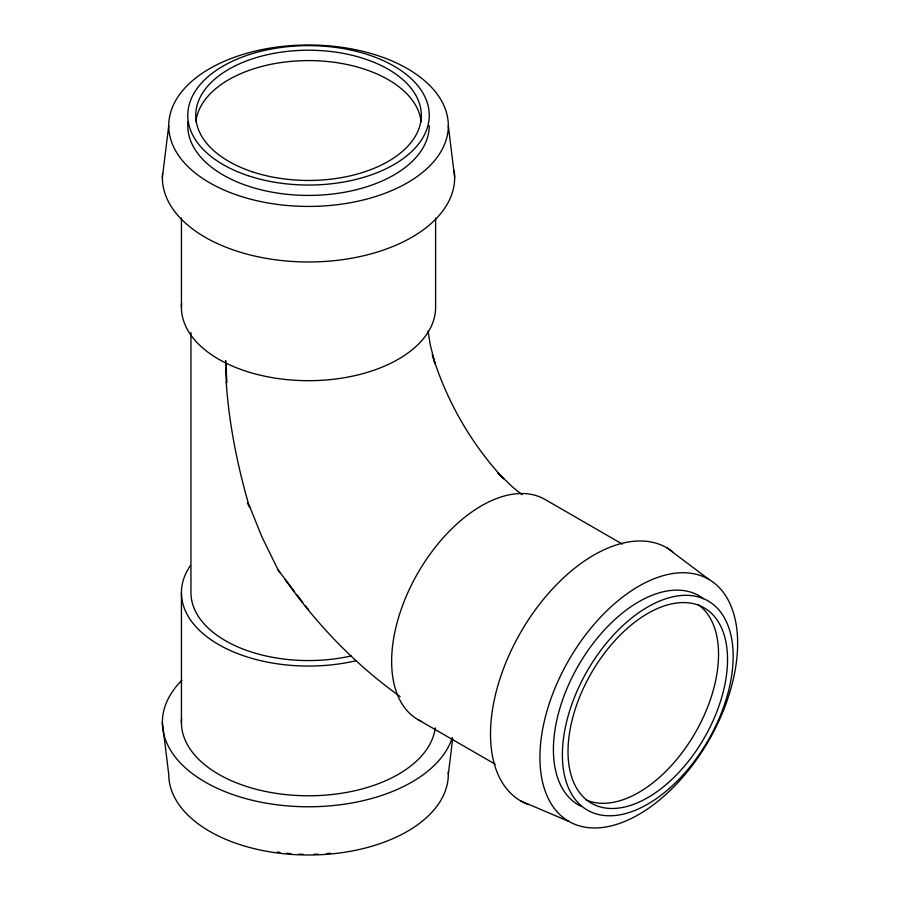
<?xml version="1.0" encoding="UTF-8"?>
<svg xmlns="http://www.w3.org/2000/svg" width="900" height="900" viewBox="0 0 900 900"><rect width="100%" height="100%" fill="white"/><g stroke="black" fill="none" stroke-linecap="round" stroke-linejoin="round"><path stroke-width="1.35" d="M162.36 177.604L168.716 125.719M448.324 774.281L452.666 738.788M247.331 503.044L248.22 502.819L261.799 536.648L278.089 569.914L294.593 591.739M520.774 800.977L568.879 821.419M622.373 544.118L545.062 499.478A127.091 73.373 -60 0 0 416.216 575.944A127.091 73.373 -60 0 0 421.616 721.485M417.971 719.617L495.27 764.246M225.562 360.686L226.237 382.207L226.89 382.59L225.686 360.765M400.14 696.577C355.444 664.661 316.642 624.375 285.131 579.431M666.934 547.83L708.683 579.274A139.804 80.719 -60 0 1 664.369 795.836A139.804 80.719 -60 0 1 543.296 725.929A139.804 80.719 -60 0 1 708.683 579.274M522.023 494.674L512.426 486.923L498.026 472.961L502.74 477.934M503.707 478.868C470.959 443.543 446.468 400.736 432.326 354.701L435.06 363.904L430.166 344.441L428.051 330.907M296.978 594.821L302.805 602.393M305.303 605.633L306.968 607.793M279.9 572.648L278.089 569.914M286.211 580.837L287.572 583.099M247.928 504.191L249.739 507.611M248.22 502.819C237.026 463.444 228.982 423.101 226.237 382.207M448.324 125.719A139.804 80.719 0 0 1 238.612 195.615A139.804 80.719 0 0 1 238.612 55.811A139.804 80.719 0 0 1 448.324 125.719L454.68 177.604M162.36 722.396L168.716 774.281A139.804 80.719 0 0 0 310.793 854.989A139.804 80.719 0 0 0 448.245 771.66M435.611 218.047L435.611 307.316A127.091 73.373 0 0 1 304.976 380.666A127.091 73.373 0 0 1 181.62 303.221M190.958 332.618L190.958 592.684A117.562 67.871 0 0 0 351.461 655.875M181.429 218.047L181.429 307.316M181.429 592.684L181.429 722.396M356.479 660.634A127.091 73.373 0 0 1 219.127 644.85A127.091 73.373 0 0 1 190.316 565.729M435.262 727.864A127.091 73.373 0 0 1 300.24 795.623A127.091 73.373 0 0 1 181.62 718.312M452.306 737.528A146.16 84.386 0 0 1 258.142 801.607A146.16 84.386 0 0 1 181.946 680.209M330.412 853.211A120.735 69.705 0 0 1 326.329 853.605M318.094 854.156A120.735 69.705 0 0 1 313.976 854.303M303.053 854.303A120.735 69.705 0 0 1 298.935 854.156M290.7 853.605A120.735 69.705 0 0 1 286.616 853.211M279.911 852.39A120.735 69.705 0 0 1 277.267 851.996M698.467 604.8A112.793 65.126 -60 0 1 695.183 732.904A112.793 65.126 -60 0 1 585.877 799.808M528.278 804.499A146.16 84.386 -60 0 1 520.178 633.251A146.16 84.386 -60 0 1 672.637 551.689M580.702 806.13A120.735 69.705 -60 0 1 579.555 663.548A120.735 69.705 -60 0 1 703.485 598.669M195.93 121.804A112.793 65.126 0 0 1 308.52 60.593A112.793 65.126 0 0 1 421.11 121.804M429.255 125.719A120.735 69.705 0 0 1 305.145 195.39A120.735 69.705 0 0 1 187.965 121.826M454.185 170.719A146.16 84.386 0 0 1 310.916 261.968A146.16 84.386 0 0 1 162.54 173.486M307.901 608.985L308.52 609.683L307.901 608.985M669.87 788.006A120.735 69.705 -60 0 0 708.143 600.975A120.735 69.705 -60 0 0 565.301 727.627A120.735 69.705 -60 0 0 669.87 788.006M668.419 782.572A112.793 65.126 -60 0 0 704.171 607.849A112.793 65.126 -60 0 0 570.735 726.176A112.793 65.126 -60 0 0 668.419 782.572M252.124 171.731A112.793 65.126 0 0 0 421.312 115.335A112.793 65.126 0 0 0 252.124 58.939A112.793 65.126 0 0 0 252.124 171.731M248.153 175.703A120.735 69.705 0 0 0 429.255 115.335A120.735 69.705 0 0 0 248.153 54.968A120.735 69.705 0 0 0 248.153 175.703"/></g></svg>
